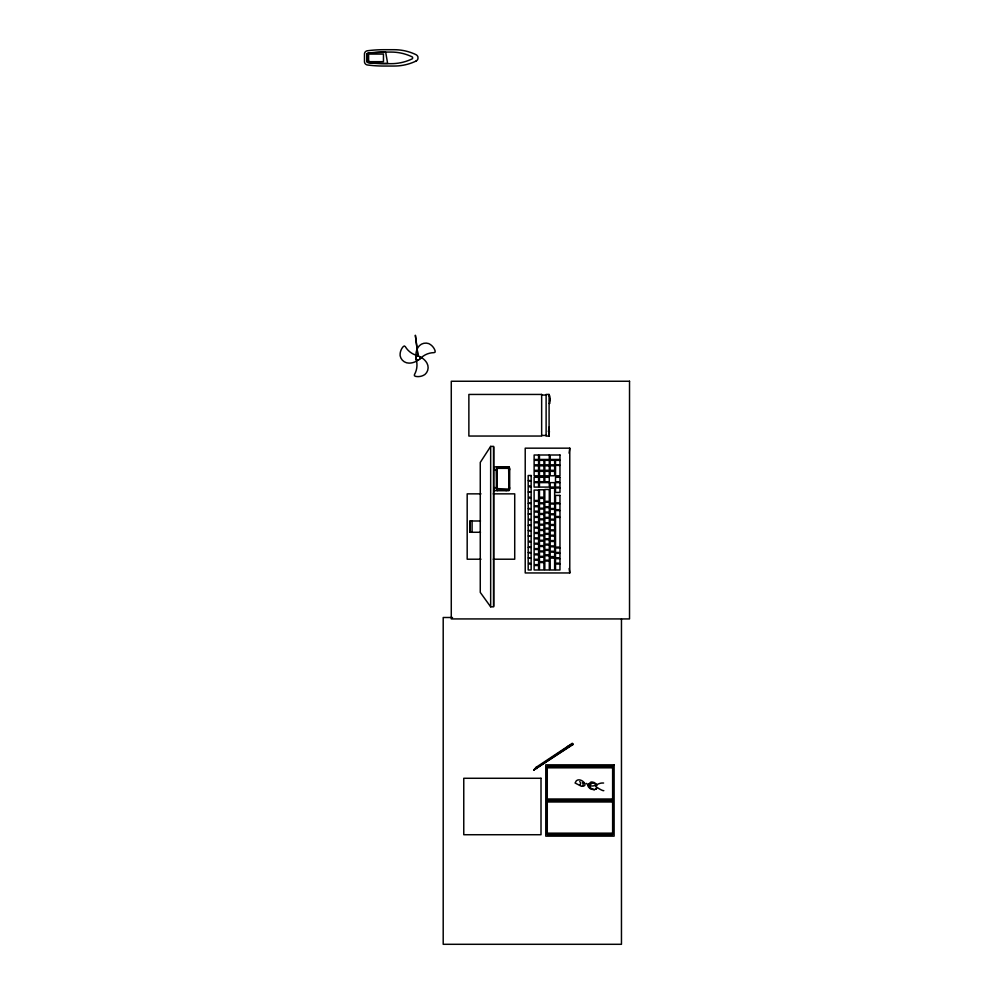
<?xml version="1.0" encoding="UTF-8"?>
<svg xmlns="http://www.w3.org/2000/svg" width="994" height="994" viewBox="0 0 994 994"><rect width="100%" height="100%" fill="white"/><g stroke="black" fill="none" stroke-linecap="round" stroke-linejoin="round"><path stroke-width="1.49" d="M496.988 478.164L496.851 469.255M508.978 487.843L508.655 468.36L509.052 468.919M509.127 487.656L508.605 489.135L509.114 488.042M590.511 787.944L589.864 786.353L587.74 785.285L588.734 783.806M595.866 788.242L596.636 788.49L596.114 789.149M496.913 478.735L496.826 487.843M579.713 781.582L580.869 782.999M579.614 785.123L580.533 784.067M569.077 453.165L569.773 448.17L525.217 448.17L525.217 572.954L569.773 572.954L569.773 448.17M572.904 744.158L533.728 770.015L536.176 767.269L572.345 743.313L573.103 744.444L533.728 770.027M496.938 468.783L496.677 469.827A2.671 0.696 -90 0 1 497.348 467.155M579.726 784.813L580.198 784.167M591.517 783.52C593.232 779.122 597.717 786.714 596.996 785.248M582.969 785.509L583.242 783.409M591.455 783.707L590.026 784.216M416.175 356.846L416.014 356.821A14.86 14.86 0 0 1 417.902 347.627A9.058 9.058 0 0 1 428.787 343.613L430.477 344.607A12.239 12.239 0 0 1 435.099 350.77L435.136 352.087L434.105 352.634A19.321 19.321 0 0 0 419.878 359.058L419.94 358.536M583.751 783.098L582.67 782.75M533.716 770.002L572.532 743.599M490.663 446.393L480.264 462.434L480.264 592.387L490.663 606.825L493.633 606.825L493.633 446.393L490.663 446.393L490.663 606.825M586.249 783.409C593.965 789.808 596.649 782.303 603.594 783.024M508.791 489.123L496.764 488.563M595.965 789.149C593.194 790.441 588.361 788.764 587.814 785.409M419.779 356.945L419.878 356.821A14.86 14.86 0 0 1 426.911 363.046A9.058 9.058 0 0 1 424.935 374.489L423.233 375.459A12.239 12.239 0 0 1 415.579 376.366L414.423 375.744L414.461 374.576A19.321 19.321 0 0 0 416.014 359.045L416.436 359.356M591.132 788.379L594.325 789.795M588.908 783.794L591.169 781.93L593.679 783.21M595.816 783.645L594.76 783.632M590.896 788.428L590.175 788.478M418.014 355.852L415.355 335.226L417.952 355.703A19.321 19.321 0 0 1 405.279 346.595L404.297 345.974L403.179 346.67A12.239 12.239 0 0 0 400.135 353.752L400.122 355.703A9.058 9.058 0 0 0 409.043 363.133A14.86 14.86 0 0 0 417.952 360.163L418.424 359.965M541.655 395.04L546.116 395.04M549.086 395.935L549.831 395.935L549.831 403.365L549.086 403.365M549.831 398.159L549.682 401.129M549.831 399.004L549.831 400.284M549.086 427.122L548.489 431.582L549.371 431.508L548.489 431.284M541.655 435.447L546.116 435.447M549.098 435.757L549.371 431.346M493.633 446.989L493.633 606.228M497.062 468.348L508.742 468.348M496.826 469.827L493.72 469.827A2.97 0.77 -90 0 1 494.478 466.857L508.891 466.857A2.97 0.77 -90 0 1 509.661 469.827L509.661 487.656A2.97 0.77 -90 0 1 508.891 490.626L494.478 490.626A2.97 0.77 -90 0 1 493.72 487.656L496.826 487.656M496.876 479.493L496.876 478.325M508.99 487.656L509.574 487.656A2.671 0.696 -90 0 1 508.891 490.328L497.062 490.328A2.671 0.696 -90 0 1 496.379 487.656L496.379 469.827A2.671 0.696 -90 0 1 497.062 467.155L508.891 467.155A2.671 0.696 -90 0 1 509.574 469.827L508.928 469.081M480.984 493.856L467.18 493.856L467.18 559.212L480.984 559.212M493.248 493.856L514.718 493.856L514.718 559.212L493.248 559.212M480.5 520.993L469.913 520.993L469.913 532.275L480.5 532.275M452.506 617.498L443.2 617.498L443.2 944.3L621.461 944.3L621.461 619.038M547.272 767.815L612.627 767.815M547.272 799.002L612.627 799.002M547.272 800.493L612.627 800.493M547.272 801.972L612.627 801.972M547.272 833.171L612.627 833.171M594.536 783.583L593.816 783.297M581.403 786.279L575.079 782.999L576.346 780.787C580.695 776.848 589.79 786.378 581.875 786.279M589.193 783.719L589.827 784.117M603.818 790.652C603.606 791.323 597.493 788.254 595.456 786.043M571.811 743.587L572.631 744.829M568.096 746.059L568.928 747.289M536.176 767.269L536.996 768.499M569.127 568.506L569.773 572.954M496.876 488.402L496.59 469.827A2.97 0.77 -90 0 1 497.348 466.857M549.247 431.297L549.247 435.757M472.088 520.993L472.088 532.275M470.162 520.993L470.162 532.275M506.219 490.527A2.97 0.77 -90 0 1 506.021 490.626M506.021 466.857A2.97 0.77 -90 0 1 506.555 467.727M508.605 490.328A2.671 0.696 -90 0 0 509.288 487.656L509.288 469.827A2.671 0.696 -90 0 0 508.605 467.155M497.348 490.626A2.97 0.77 -90 0 1 496.59 487.656M497.348 490.328A2.671 0.696 -90 0 1 496.665 487.656M368.625 60.945L368.6 61.665L383.46 61.665L383.46 54.074L368.625 54.074L368.625 60.945M366.848 53.875L366.836 61.777L367.979 62.659A123.902 123.902 0 0 0 383.783 63.678L391.189 63.678A48.172 48.172 0 0 0 410.323 59.715L412.013 58.944A1.479 1.479 0 0 0 412.597 58.36L412.597 57.379A1.479 1.479 0 0 0 412.013 56.795L410.323 56.024A48.172 48.172 0 0 0 391.189 52.073L383.796 52.073A123.927 123.927 0 0 0 367.979 53.08L366.848 53.875M367.159 53.862L367.134 61.752L368.016 62.361A123.604 123.604 0 0 0 383.783 63.38L387.623 63.38L385.709 52.359L383.796 52.359A123.641 123.641 0 0 0 368.016 53.378L367.159 53.862M415.865 61.143L414.237 61.889A50.508 50.508 0 0 1 394.183 66.039L383.783 66.039A126.263 126.263 0 0 1 367.668 65.008L367.445 64.983A3.467 3.467 0 0 1 364.475 62.001L364.475 53.738A3.342 3.342 0 0 1 367.445 50.769L367.668 50.731A126.263 126.263 0 0 1 383.783 49.7L394.183 49.7A50.508 50.508 0 0 1 414.237 53.85L415.865 54.595A3.852 3.852 0 0 1 417.952 56.969L417.952 58.77A3.852 3.852 0 0 1 415.865 61.143M629.525 381.249L451.276 381.249L451.276 618.927L629.525 618.927L629.525 381.249M541.655 394.444L468.87 394.444L468.87 436.043L541.655 436.043L541.655 394.444M549.086 394.444L546.116 394.444L546.116 436.043L549.086 436.043L549.086 394.444M538.574 455.003L534.126 455.003L534.126 459.452L538.574 459.452L538.574 455.003M549.284 455.003L539.469 455.003L539.469 459.452L549.284 459.452L549.284 455.003M559.97 455.003L550.167 455.003L550.167 459.452L559.97 459.452L559.97 455.003M538.574 460.346L534.126 460.346L534.126 464.807L538.574 464.807L538.574 460.346M543.929 460.346L539.469 460.346L539.469 464.807L543.929 464.807L543.929 460.346M549.272 460.346L544.824 460.346L544.824 464.807L549.272 464.807L549.272 460.346M554.627 460.346L550.167 460.346L550.167 464.807L554.627 464.807L554.627 460.346M559.97 460.346L555.509 460.346L555.509 464.807L559.97 464.807L559.97 460.346M559.97 465.403L555.522 465.403L555.522 475.803L559.97 475.803L559.97 465.403M538.574 465.838L534.126 465.838L534.126 470.299L538.574 470.299L538.574 465.838M543.929 465.838L539.469 465.838L539.469 470.299L543.929 470.299L543.929 465.838M549.272 465.838L544.824 465.838L544.824 470.299L549.272 470.299L549.272 465.838M554.627 465.838L550.167 465.838L550.167 470.299L554.627 470.299L554.627 465.838M538.574 471.342L534.126 471.342L534.126 475.791L538.574 475.791L538.574 471.342M543.929 471.342L539.469 471.342L539.469 475.791L543.929 475.791L543.929 471.342M549.272 471.342L544.824 471.342L544.824 475.791L549.272 475.791L549.272 471.342M554.627 471.342L550.167 471.342L550.167 475.791L554.627 475.791L554.627 471.342M531.156 475.505L528.187 475.505L528.187 480.549L531.156 480.549L531.156 475.505M538.574 477.282L534.126 477.282L534.126 481.742L538.574 481.742L538.574 477.282M543.929 477.282L539.469 477.282L539.469 481.742L543.929 481.742L543.929 477.282M549.272 477.282L544.824 477.282L544.824 481.742L549.272 481.742L549.272 477.282M559.97 477.282L555.509 477.282L555.509 481.742L559.97 481.742L559.97 477.282M531.156 480.847L528.187 480.847L528.187 485.904L531.156 485.904L531.156 480.847M538.574 482.624L534.126 482.624L534.126 487.085L538.574 487.085L538.574 482.624M549.284 482.624L539.469 482.624L539.469 487.085L549.284 487.085L549.284 482.624M554.627 482.624L550.167 482.624L550.167 487.085L554.627 487.085L554.627 482.624M559.97 482.624L555.509 482.624L555.509 487.085L559.97 487.085L559.97 482.624M531.156 486.799L528.187 486.799L528.187 491.844L531.156 491.844L531.156 486.799M559.97 487.979L555.509 487.979L555.509 492.428L559.97 492.428L559.97 487.979M554.627 488.278L550.167 488.278L550.167 503.126L554.627 503.126L554.627 488.278M549.284 489.47L544.824 489.47L544.824 501.349L549.284 501.349L549.284 489.47M543.929 489.769L539.469 489.769L539.469 497.186L543.929 497.186L543.929 489.769M538.586 490.067L534.126 490.067L534.126 500.454L538.586 500.454L538.586 490.067M531.156 492.142L528.187 492.142L528.187 497.186L531.156 497.186L531.156 492.142M559.97 495.41L555.522 495.41L555.522 502.84L559.97 502.84L559.97 495.41M531.156 498.081L528.187 498.081L528.187 503.138L531.156 503.138L531.156 498.081M543.929 498.379L539.469 498.379L539.469 502.827L543.929 502.827L543.929 498.379M538.586 501.349L534.126 501.349L534.126 505.809L538.586 505.809L538.586 501.349M549.272 502.231L544.824 502.231L544.824 506.691L549.272 506.691L549.272 502.231M531.156 503.436L528.187 503.436L528.187 508.481L531.156 508.481L531.156 503.436M543.929 503.722L539.469 503.722L539.469 508.182L543.929 508.182L543.929 503.722M559.97 503.722L555.522 503.722L555.522 509.673L559.97 509.673L559.97 503.722M554.627 504.02L550.167 504.02L550.167 508.481L554.627 508.481L554.627 504.02M538.586 506.704L534.126 506.704L534.126 511.152L538.586 511.152L538.586 506.704M549.272 507.586L544.824 507.586L544.824 512.047L549.272 512.047L549.272 507.586M531.156 508.779L528.187 508.779L528.187 513.823L531.156 513.823L531.156 508.779M543.929 509.065L539.469 509.065L539.469 513.525L543.929 513.525L543.929 509.065M554.627 509.363L550.167 509.363L550.167 513.823L554.627 513.823L554.627 509.363M559.97 510.556L555.522 510.556L555.522 516.507L559.97 516.507L559.97 510.556M538.586 512.047L534.126 512.047L534.126 516.507L538.586 516.507L538.586 512.047M549.272 512.929L544.824 512.929L544.824 517.389L549.272 517.389L549.272 512.929M531.156 514.122L528.187 514.122L528.187 519.179L531.156 519.179L531.156 514.122M543.929 514.42L539.469 514.42L539.469 518.88L543.929 518.88L543.929 514.42M554.627 514.718L550.167 514.718L550.167 519.166L554.627 519.166L554.627 514.718M538.586 517.389L534.126 517.389L534.126 521.85L538.586 521.85L538.586 517.389M559.97 517.389L555.522 517.389L555.522 547.098L559.97 547.098L559.97 517.389M549.272 518.284L544.824 518.284L544.824 522.732L549.272 522.732L549.272 518.284M543.929 519.763L539.469 519.763L539.469 524.223L543.929 524.223L543.929 519.763M531.156 520.073L528.187 520.073L528.187 525.118L531.156 525.118L531.156 520.073M554.627 520.061L550.167 520.061L550.167 524.521L554.627 524.521L554.627 520.061M538.586 522.745L534.126 522.745L534.126 527.193L538.586 527.193L538.586 522.745M549.272 523.627L544.824 523.627L544.824 528.087L549.272 528.087L549.272 523.627M543.929 525.118L539.469 525.118L539.469 529.566L543.929 529.566L543.929 525.118M531.156 525.416L528.187 525.416L528.187 530.461L531.156 530.461L531.156 525.416M554.627 525.416L550.167 525.416L550.167 529.864L554.627 529.864L554.627 525.416M538.586 528.087L534.126 528.087L534.126 532.548L538.586 532.548L538.586 528.087M549.272 528.97L544.824 528.97L544.824 533.43L549.272 533.43L549.272 528.97M543.929 530.461L539.469 530.461L539.469 534.921L543.929 534.921L543.929 530.461M531.156 530.759L528.187 530.759L528.187 535.816L531.156 535.816L531.156 530.759M554.627 530.759L550.167 530.759L550.167 535.219L554.627 535.219L554.627 530.759M538.586 533.443L534.126 533.443L534.126 537.891L538.586 537.891L538.586 533.443M549.272 534.325L544.824 534.325L544.824 538.785L549.272 538.785L549.272 534.325M543.929 535.803L539.469 535.803L539.469 540.264L543.929 540.264L543.929 535.803M531.156 536.114L528.187 536.114L528.187 541.158L531.156 541.158L531.156 536.114M554.627 536.101L550.167 536.101L550.167 540.562L554.627 540.562L554.627 536.101M538.586 538.785L534.126 538.785L534.126 543.246L538.586 543.246L538.586 538.785M549.272 539.667L544.824 539.667L544.824 544.128L549.272 544.128L549.272 539.667M543.929 541.158L539.469 541.158L539.469 545.607L543.929 545.607L543.929 541.158M554.627 541.457L550.167 541.457L550.167 545.905L554.627 545.905L554.627 541.457M531.156 542.053L528.187 542.053L528.187 547.11L531.156 547.11L531.156 542.053M538.586 544.128L534.126 544.128L534.126 548.589L538.586 548.589L538.586 544.128M549.272 545.023L544.824 545.023L544.824 549.471L549.272 549.471L549.272 545.023M543.929 546.501L539.469 546.501L539.469 550.962L543.929 550.962L543.929 546.501M554.627 546.799L550.167 546.799L550.167 551.26L554.627 551.26L554.627 546.799M531.156 547.396L528.187 547.396L528.187 552.453L531.156 552.453L531.156 547.396M559.97 547.992L555.509 547.992L555.509 552.44L559.97 552.44L559.97 547.992M538.586 549.483L534.126 549.483L534.126 553.931L538.586 553.931L538.586 549.483M549.272 550.365L544.824 550.365L544.824 554.826L549.272 554.826L549.272 550.365M543.929 551.856L539.469 551.856L539.469 556.305L543.929 556.305L543.929 551.856M554.627 552.155L550.167 552.155L550.167 556.603L554.627 556.603L554.627 552.155M531.156 552.751L528.187 552.751L528.187 557.796L531.156 557.796L531.156 552.751M559.97 553.335L555.509 553.335L555.509 557.796L559.97 557.796L559.97 553.335M538.586 554.826L534.126 554.826L534.126 559.287L538.586 559.287L538.586 554.826M549.272 555.708L544.824 555.708L544.824 560.169L549.272 560.169L549.272 555.708M543.929 557.199L539.469 557.199L539.469 561.66L543.929 561.66L543.929 557.199M531.156 558.094L528.187 558.094L528.187 563.151L531.156 563.151L531.156 558.094M554.627 558.094L550.167 558.094L550.167 569.984L554.627 569.984L554.627 558.094M559.97 558.69L555.509 558.69L555.509 563.138L559.97 563.138L559.97 558.69M538.586 560.181L534.126 560.181L534.126 564.629L538.586 564.629L538.586 560.181M549.284 561.063L544.824 561.063L544.824 569.984L549.284 569.984L549.284 561.063M543.929 562.554L539.469 562.554L539.469 569.984L543.929 569.984L543.929 562.554M531.156 564.033L528.187 564.033L528.187 569.984L531.156 569.984L531.156 564.033M559.97 564.033L555.522 564.033L555.522 569.984L559.97 569.984L559.97 564.033M538.586 565.524L534.126 565.524L534.126 569.984L538.586 569.984L538.586 565.524M614.118 764.846L545.781 764.846L545.781 836.14L614.118 836.14L614.118 764.846M612.627 766.324L547.272 766.324L547.272 834.662L612.627 834.662L612.627 766.324M541.009 778.277L463.763 778.277L463.763 834.724L541.009 834.724L541.009 778.277M416.859 359.704A2.075 2.075 0 0 0 420.027 357.989A2.075 2.075 0 0 0 416.958 356.101A2.075 2.075 0 0 0 416.859 359.704"/></g></svg>
